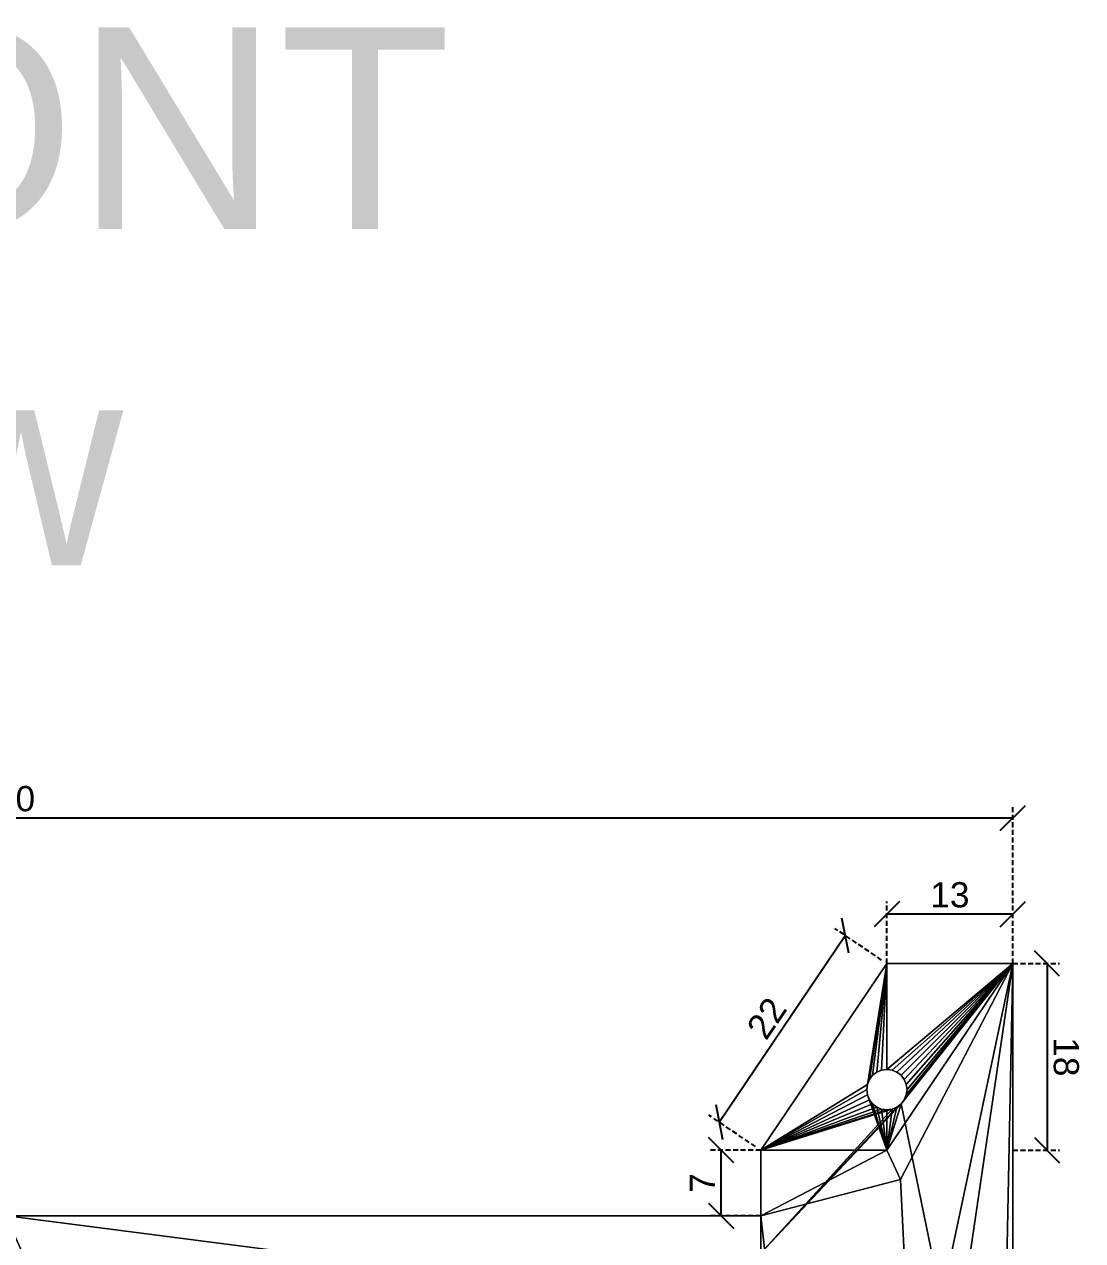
# Model space of a CAD drawing. Header units: millimetres. Extents: x -38752 to -34801, y 260924 to 263752.
# Drawn here: x -38123.8 to -38018.9, y 262141.3 to 262261.9 of the extents above; entities that cross this region are included whole.
import ezdxf

# ---------------------------------------------------------------- set-up
doc = ezdxf.new("R2010")
doc.units = ezdxf.units.MM
doc.linetypes.add('DASHED', pattern=[0.75, 0.5, -0.25])
doc.layers.get('0').update_dxf_attribs({"lineweight": 9})
doc.layers.add('0.05', color=2, linetype='Continuous', lineweight=5)
doc.layers.add('0.09', color=1, linetype='Continuous', lineweight=9)
doc.styles.get("Standard").update_dxf_attribs({"font": 'arial.ttf'})
doc.dimstyles.new('Annotative', dxfattribs={"dimscale": 0, "dimtxt": 2.5, "dimasz": 2.5, "dimexe": 1.25, "dimexo": 0.625, "dimtad": 1, "dimdec": 0, "dimtxsty": 'Standard', "dimblk": 'OBLIQUE', "dimcen": 2.5, "dimclrd": 256, "dimclre": 7, "dimadec": 0, "dimazin": 0, "dimtfac": 1, "dimtdec": 0, "dimtmove": 0, "dimatfit": 3, "dimfxl": 1, "dimarcsym": 0})

# ---------------------------------------------------------------- blocks, each defined once
blk = doc.blocks.new('_Oblique')
at = {"color": 0, "linetype": 'ByBlock', "lineweight": -2}
blk.add_line((-0.5, -0.5), (0.5, 0.5), dxfattribs=at)
blk = doc.blocks.new('*D25')
at = {"layer": '0.05', "color": 7, "linetype": 'DASHED', "lineweight": -2, "transparency": 16777216}
for p, q in [((-38038.27, 262168.76), (-38038.27, 262174.9)), ((-38025.77, 262168.76), (-38025.77, 262174.9))]:
    blk.add_line(p, q, dxfattribs=at)
at = {"layer": '0.05', "lineweight": -2, "transparency": 16777216}
blk.add_line((-38025.77, 262173.65), (-38038.27, 262173.65), dxfattribs=at)
at = {"layer": 'Defpoints', "color": 0, "transparency": 16777216}
for p in [(-38038.27, 262173.65), (-38038.27, 262168.76), (-38025.77, 262168.76, 5)]:
    blk.add_point(p, dxfattribs=at)
at = {"layer": '0.05', "lineweight": -2, "transparency": 16777216, "xscale": 2.5, "yscale": 2.5, "zscale": 2.5, "rotation": 180}
blk.add_blockref('_Oblique', (-38038.27, 262173.65), dxfattribs=at)
at = {"layer": '0.05', "lineweight": -2, "transparency": 16777216, "xscale": 2.5, "yscale": 2.5, "zscale": 2.5}
blk.add_blockref('_Oblique', (-38025.77, 262173.65), dxfattribs=at)
at = {"layer": '0.05', "color": 0, "transparency": 16777216, "insert": (-38032.02, 262175.56), "char_height": 2.5, "attachment_point": 5}
blk.add_mtext('13', dxfattribs=at)
blk = doc.blocks.new('*D27')
at = {"layer": '0.05', "color": 7, "linetype": 'DASHED', "lineweight": -2, "transparency": 16777216}
for p, q in [((-38038.79, 262169.11), (-38043.42, 262172.24)), ((-38051.29, 262150.61), (-38055.92, 262153.74))]:
    blk.add_line(p, q, dxfattribs=at)
at = {"layer": '0.05', "lineweight": -2, "transparency": 16777216}
blk.add_line((-38054.89, 262153.04), (-38042.39, 262171.54), dxfattribs=at)
at = {"layer": 'Defpoints', "color": 0, "transparency": 16777216}
for p in [(-38042.39, 262171.54), (-38038.27, 262168.76), (-38050.77, 262150.26)]:
    blk.add_point(p, dxfattribs=at)
at = {"layer": '0.05', "lineweight": -2, "transparency": 16777216, "xscale": 2.5, "yscale": 2.5, "zscale": 2.5}
for p, rotation in [((-38042.39, 262171.54), 55.95406264339833), ((-38054.89, 262153.04), 235.9540626433983)]:
    blk.add_blockref('_Oblique', p, dxfattribs=dict(at, rotation=rotation))
at = {"layer": '0.05', "color": 0, "transparency": 16777216, "insert": (-38050.19, 262163.35), "char_height": 2.5, "attachment_point": 5, "rotation": 55.9541}
blk.add_mtext('22', dxfattribs=at)
blk = doc.blocks.new('*D29')
at = {"layer": '0.05', "color": 7, "linetype": 'DASHED', "lineweight": -2, "transparency": 16777216}
for p, q in [((-38050.77, 262150.26), (-38055.94, 262150.26)), ((-38050.77, 262143.76), (-38055.94, 262143.76))]:
    blk.add_line(p, q, dxfattribs=at)
at = {"layer": '0.05', "lineweight": -2, "transparency": 16777216}
blk.add_line((-38054.69, 262143.76), (-38054.69, 262150.26), dxfattribs=at)
at = {"layer": 'Defpoints', "color": 0, "transparency": 16777216}
for p in [(-38054.69, 262150.26), (-38050.77, 262150.26, 5), (-38050.77, 262143.76)]:
    blk.add_point(p, dxfattribs=at)
at = {"layer": '0.05', "lineweight": -2, "transparency": 16777216, "xscale": 2.5, "yscale": 2.5, "zscale": 2.5}
for p, rotation in [((-38054.69, 262150.26), 90), ((-38054.69, 262143.76), 270)]:
    blk.add_blockref('_Oblique', p, dxfattribs=dict(at, rotation=rotation))
at = {"layer": '0.05', "color": 0, "transparency": 16777216, "insert": (-38056.56, 262147.01), "char_height": 2.5, "attachment_point": 5, "rotation": 90}
blk.add_mtext('7', dxfattribs=at)
blk = doc.blocks.new('*D31')
at = {"layer": '0.05', "color": 7, "linetype": 'DASHED', "lineweight": -2, "transparency": 16777216}
for p, q in [((-38025.77, 262168.76), (-38021.14, 262168.76)), ((-38025.77, 262150.26), (-38021.14, 262150.26))]:
    blk.add_line(p, q, dxfattribs=at)
at = {"layer": '0.05', "lineweight": -2, "transparency": 16777216}
blk.add_line((-38022.39, 262168.76), (-38022.39, 262150.26), dxfattribs=at)
at = {"layer": 'Defpoints', "color": 0, "transparency": 16777216}
for p in [(-38025.77, 262168.76, 5), (-38025.77, 262150.26, 5), (-38022.39, 262150.26)]:
    blk.add_point(p, dxfattribs=at)
at = {"layer": '0.05', "lineweight": -2, "transparency": 16777216, "xscale": 2.5, "yscale": 2.5, "zscale": 2.5}
for p, rotation in [((-38022.39, 262168.76), 90), ((-38022.39, 262150.26), 270)]:
    blk.add_blockref('_Oblique', p, dxfattribs=dict(at, rotation=rotation))
at = {"layer": '0.05', "color": 0, "transparency": 16777216, "insert": (-38020.49, 262159.51), "char_height": 2.5, "attachment_point": 5, "rotation": 270}
blk.add_mtext('18', dxfattribs=at)
blk = doc.blocks.new('*D33')
at = {"layer": '0.05', "color": 7, "linetype": 'DASHED', "lineweight": -2, "transparency": 16777216}
for p, q in [((-38225.48, 262168.76), (-38225.48, 262184.44)), ((-38025.77, 262168.76), (-38025.77, 262184.44))]:
    blk.add_line(p, q, dxfattribs=at)
at = {"layer": '0.05', "lineweight": -2, "transparency": 16777216}
blk.add_line((-38225.48, 262183.19), (-38025.77, 262183.19), dxfattribs=at)
at = {"layer": 'Defpoints', "color": 0, "transparency": 16777216}
for p in [(-38025.77, 262183.19), (-38225.48, 262168.76), (-38025.77, 262168.76, 5)]:
    blk.add_point(p, dxfattribs=at)
at = {"layer": '0.05', "lineweight": -2, "transparency": 16777216, "xscale": 2.5, "yscale": 2.5, "zscale": 2.5, "rotation": 180}
blk.add_blockref('_Oblique', (-38225.48, 262183.19), dxfattribs=at)
at = {"layer": '0.05', "lineweight": -2, "transparency": 16777216, "xscale": 2.5, "yscale": 2.5, "zscale": 2.5}
blk.add_blockref('_Oblique', (-38025.77, 262183.19), dxfattribs=at)
at = {"layer": '0.05', "color": 0, "transparency": 16777216, "insert": (-38125.63, 262185.09), "char_height": 2.5, "attachment_point": 5}
blk.add_mtext('200', dxfattribs=at)

msp = doc.modelspace()

# ---------------------------------------------------------------- linework, layer by layer
at = {"extrusion": (2.49184e-13, 1, -4.44089e-16)}
for p, q in [((-38050.77, 262150.26, 5), (-38038.27, 262168.76, 5)), ((-38050.77, 262150.26), (-38038.27, 262168.76)), ((-38025.77, 262168.76, 5), (-38038.27, 262168.76, 5)), ((-38025.77, 262168.76), (-38038.27, 262168.76)), ((-38038.27, 262168.76, 5), (-38038.27, 262168.76)), ((-38038.27, 262150.26, 5), (-38025.77, 262168.76, 5)), ((-38036.92, 262147.36, 16.15), (-38025.77, 262168.76, 5)), ((-38025.77, 262168.76, 5), (-38025.77, 261920.78, 5)), ((-38025.77, 262168.76), (-38025.77, 261920.78)), ((-38025.77, 262168.76, 5), (-38025.77, 262168.76)), ((-38040, 262157.26, 5), (-38040, 262157.26)), ((-38039.68, 262157.68, 5), (-38039.68, 262157.68)), ((-38039.27, 262158, 5), (-38039.27, 262158)), ((-38038.79, 262158.2, 5), (-38038.79, 262158.2)), ((-38038.27, 262158.26, 5), (-38038.27, 262158.26)), ((-38037.75, 262158.2, 5), (-38037.75, 262158.2)), ((-38037.27, 262158, 5), (-38037.27, 262158)), ((-38036.86, 262157.68, 5), (-38036.86, 262157.68)), ((-38036.54, 262157.26, 5), (-38036.54, 262157.26)), ((-38040.27, 262156.26, 5), (-38040.27, 262156.26)), ((-38040.2, 262156.78, 5), (-38040.2, 262156.78)), ((-38036.34, 262156.78, 5), (-38036.34, 262156.78)), ((-38036.27, 262156.26, 5), (-38036.27, 262156.26)), ((-38040.2, 262155.75, 5), (-38040.2, 262155.75)), ((-38040, 262155.26, 5), (-38040, 262155.26)), ((-38039.68, 262154.85, 5), (-38039.68, 262154.85)), ((-38036.86, 262154.85, 5), (-38036.86, 262154.85)), ((-38036.54, 262155.26, 5), (-38036.54, 262155.26)), ((-38036.34, 262155.75, 5), (-38036.34, 262155.75)), ((-38039.27, 262154.53, 5), (-38039.27, 262154.53)), ((-38038.79, 262154.33, 5), (-38038.79, 262154.33)), ((-38038.27, 262154.26, 5), (-38038.27, 262154.26)), ((-38037.75, 262154.33, 5), (-38037.75, 262154.33)), ((-38037.27, 262154.53, 5), (-38037.27, 262154.53)), ((-38050.77, 262150.26, 5), (-38050.77, 262150.26)), ((-38050.77, 262150.26), (-38050.77, 262140.06)), ((-38050.77, 262150.26, 5), (-38050.77, 262143.76, 30)), ((-38038.27, 262150.26, 5), (-38050.77, 262150.26, 5)), ((-38036.92, 262147.36, 16.15), (-38038.27, 262150.26, 5)), ((-38050.77, 262143.76, 30), (-38036.92, 262147.36, 16.15)), ((-38125.63, 262143.76, 104.86), (-38122.09, 262143.76, 101.32)), ((-38125.49, 262143.76, 97.65), (-38050.77, 262143.76, 22.93)), ((-38122.09, 262143.76, 101.32), (-38052.18, 262143.76, 31.41)), ((-38052.18, 262143.76, 31.41), (-38050.77, 262143.76, 30)), ((-38050.77, 262143.76, 22.93), (-38050.77, 262134.1, 22.93)), ((-38050.77, 262143.76, 22.93), (-38050.77, 262143.76, 30))]:
    msp.add_line(p, q, dxfattribs=at)
for points in [[(-38040.27, 262156.26, 5), (-38040.2, 262156.78, 5), (-38040, 262157.26, 5), (-38039.68, 262157.68, 5), (-38039.27, 262158, 5), (-38038.79, 262158.2, 5), (-38038.27, 262158.26, 5), (-38037.75, 262158.2, 5), (-38037.27, 262158, 5), (-38036.86, 262157.68, 5), (-38036.54, 262157.26, 5), (-38036.34, 262156.78, 5), (-38036.27, 262156.26, 5), (-38036.34, 262155.75, 5), (-38036.54, 262155.26, 5), (-38036.86, 262154.85, 5), (-38037.27, 262154.53, 5), (-38037.75, 262154.33, 5), (-38038.27, 262154.26, 5), (-38038.79, 262154.33, 5), (-38039.27, 262154.53, 5), (-38039.68, 262154.85, 5), (-38040, 262155.26, 5), (-38040.2, 262155.75, 5), (-38040.27, 262156.26, 5)], [(-38039.68, 262157.68, 0), (-38039.27, 262158, 0), (-38038.79, 262158.2, 0), (-38038.27, 262158.26, 0), (-38037.75, 262158.2, 0), (-38037.27, 262158, 0), (-38036.86, 262157.68, 0), (-38036.54, 262157.26, 0), (-38036.34, 262156.78, 0), (-38036.27, 262156.26, 0), (-38036.34, 262155.75, 0), (-38036.54, 262155.26, 0), (-38036.86, 262154.85, 0), (-38037.27, 262154.53, 0), (-38037.75, 262154.33, 0), (-38038.27, 262154.26, 0), (-38038.79, 262154.33, 0), (-38039.27, 262154.53, 0), (-38039.68, 262154.85, 0), (-38040, 262155.26, 0), (-38040.2, 262155.75, 0), (-38040.27, 262156.26, 0), (-38040.2, 262156.78, 0), (-38040, 262157.26, 0), (-38039.68, 262157.68, 0)]]:
    msp.add_polyline3d(points)

# ---------------------------------------------------------------- texts
at = {"layer": '0.05', "insert": (-38177.69, 262261.57), "char_height": 20, "attachment_point": 1}
msp.add_mtext_dynamic_manual_height_columns('FRONT\\P view', width=276.2925, gutter_width=12.5, heights=[0], dxfattribs=at)

# ---------------------------------------------------------------- dimensions: what is measured, and where the dimension line sits
at = {"layer": '0.05'}
for base, p1, p2, picture, middle in [((-38025.77, 262183.19), (-38225.48, 262168.76), (-38025.77, 262168.76, 5), '*D33', (-38125.63, 262185.09)), ((-38038.27029447, 262173.65283197), (-38025.77029447, 262168.76435051, 5), (-38038.27029447, 262168.76435051), '*D25', (-38032.02029447, 262175.5551171))]:
    dim = msp.add_linear_dim(base=base, p1=p1, p2=p2, dimstyle='Annotative', override={"dimexo": 0, "dimdle": 0, "dimse1": 0, "dimse2": 0}, dxfattribs=at)
    dim.commit()
    dim.dimension.update_dxf_attribs({"geometry": picture, "text_midpoint": middle})
dim = msp.add_aligned_dim(p1=(-38050.77, 262150.26), p2=(-38038.27, 262168.76), distance=4.97, dimstyle='Annotative', dxfattribs=at)
dim.commit()
dim.dimension.update_dxf_attribs({"geometry": '*D27', "text_midpoint": (-38050.19, 262163.35)})
for base, p1, p2, override, picture, middle in [((-38022.39490574, 262150.26435051), (-38025.77029447, 262168.76435051, 5), (-38025.77029447, 262150.26435051, 5), {"dimexo": 0, "dimtad": 2, "dimdle": 0, "dimse1": 0, "dimse2": 0}, '*D31', (-38020.49347327, 262159.51435051)), ((-38054.68544855, 262150.26435051), (-38050.77029447, 262143.76435051), (-38050.77029447, 262150.26435051, 5), {"dimexo": 0, "dimdle": 0, "dimse1": 0, "dimse2": 0}, '*D29', (-38056.56044855, 262147.01435051))]:
    dim = msp.add_linear_dim(base=base, p1=p1, p2=p2, angle=90, dimstyle='Annotative', override=override, dxfattribs=at)
    dim.commit()
    dim.dimension.update_dxf_attribs({"geometry": picture, "text_midpoint": middle})

# ---------------------------------------------------------------- meshes
at = {"layer": '0.09'}
mesh = msp.add_polyface(dxfattribs=at)
corners = [(-38052.18, 262143.76, 31.41), (-38050.77, 262143.76, 30), (-38122.09, 262143.76, 101.32), (-38125.63, 261893.78, 104.86), (-38025.77, 261920.78, 5), (-38025.77, 261893.78, 5), (-38125.63, 262143.76, 104.86), (-38036.92, 262147.36, 16.15), (-38025.77, 262168.76, 5)]
mesh.append_faces([[corners[k] for k in face] for face in [(3, 4, 5), (4, 7, 8)]], dxfattribs={"vtx0": -1})
mesh.append_faces([[corners[k] for k in face] for face in [(4, 6, 1)]], dxfattribs={"vtx0": -1, "vtx1": -1, "vtx2": -1})
mesh.append_faces([[corners[k] for k in face] for face in [(4, 3, 6), (4, 1, 7), (1, 6, 2)]], dxfattribs={"vtx0": -1, "vtx2": -1})
mesh.append_faces([[corners[k] for k in face] for face in [(0, 1, 2)]], dxfattribs={"vtx1": -1})
mesh = msp.add_polyface(dxfattribs=at)
corners = [(-38025.77, 262168.76), (-38030.77, 261920.78), (-38025.77, 261920.78), (-38030.77, 262134.86), (-38032.84, 262135.4), (-38036.86, 262154.85), (-38050.77, 262140.06), (-38037.27, 262154.53), (-38037.75, 262154.33), (-38050.77, 262150.26), (-38038.27, 262154.26), (-38036.54, 262155.26), (-38036.34, 262155.75), (-38036.27, 262156.26), (-38036.34, 262156.78), (-38036.54, 262157.26), (-38036.86, 262157.68), (-38037.27, 262158), (-38037.75, 262158.2), (-38038.27, 262158.26), (-38040.2, 262156.78), (-38038.27, 262168.76), (-38040.27, 262156.26), (-38040.2, 262155.75), (-38040, 262155.26), (-38039.68, 262154.85), (-38039.27, 262154.53), (-38038.79, 262154.33), (-38040, 262157.26), (-38039.68, 262157.68), (-38039.27, 262158), (-38038.79, 262158.2)]
mesh.append_faces([[corners[k] for k in face] for face in [(0, 1, 2)]], dxfattribs={"vtx0": -1})
mesh.append_faces([[corners[k] for k in face] for face in [(1, 0, 3), (3, 0, 4), (4, 5, 6), (6, 8, 9), (5, 0, 11), (11, 0, 12), (12, 0, 13), (13, 0, 14), (14, 0, 15), (15, 0, 16), (16, 0, 17), (17, 0, 18), (18, 0, 19), (9, 20, 21), (20, 9, 22), (22, 9, 23), (23, 9, 24), (24, 9, 25), (25, 9, 26), (26, 9, 27), (27, 9, 10), (21, 19, 0)]], dxfattribs={"vtx0": -1, "vtx1": -1})
mesh.append_faces([[corners[k] for k in face] for face in [(4, 0, 5)]], dxfattribs={"vtx0": -1, "vtx1": -1, "vtx2": -1})
mesh.append_faces([[corners[k] for k in face] for face in [(6, 5, 7), (6, 7, 8), (9, 8, 10), (21, 20, 28), (21, 28, 29), (21, 29, 30), (21, 30, 31), (21, 31, 19)]], dxfattribs={"vtx0": -1, "vtx2": -1})
mesh = msp.add_polyface(dxfattribs=at)
corners = [(-38050.77, 262150.26), (-38038.27, 262168.76, 5), (-38050.77, 262150.26, 5), (-38038.27, 262168.76)]
mesh.append_faces([[corners[k] for k in face] for face in [(0, 1, 2), (1, 0, 3)]], dxfattribs={"vtx0": -1})
mesh = msp.add_polyface(dxfattribs=at)
corners = [(-38050.77, 262150.26, 5), (-38040.2, 262155.75, 5), (-38038.27, 262150.26, 5), (-38040.27, 262156.26, 5), (-38040.2, 262156.78, 5), (-38038.27, 262168.76, 5), (-38040, 262155.26, 5), (-38039.68, 262154.85, 5), (-38039.27, 262154.53, 5), (-38038.79, 262154.33, 5), (-38038.27, 262154.26, 5), (-38040, 262157.26, 5), (-38039.68, 262157.68, 5), (-38039.27, 262158, 5), (-38038.79, 262158.2, 5), (-38038.27, 262158.26, 5), (-38025.77, 262168.76, 5), (-38036.86, 262154.85, 5), (-38037.27, 262154.53, 5), (-38037.75, 262154.33, 5), (-38036.54, 262155.26, 5), (-38036.34, 262155.75, 5), (-38036.27, 262156.26, 5), (-38036.34, 262156.78, 5), (-38036.54, 262157.26, 5), (-38036.86, 262157.68, 5), (-38037.27, 262158, 5), (-38037.75, 262158.2, 5)]
mesh.append_faces([[corners[k] for k in face] for face in [(0, 1, 2), (1, 0, 3), (3, 0, 4), (4, 5, 11), (11, 5, 12), (12, 5, 13), (13, 5, 14), (14, 5, 15), (2, 17, 16), (17, 2, 18), (18, 2, 19), (19, 2, 10)]], dxfattribs={"vtx0": -1, "vtx1": -1})
mesh.append_faces([[corners[k] for k in face] for face in [(4, 0, 5), (2, 1, 6), (2, 6, 7), (2, 7, 8), (2, 8, 9), (2, 9, 10), (15, 5, 16), (16, 17, 20), (16, 20, 21), (16, 21, 22), (16, 22, 23), (16, 23, 24), (16, 24, 25), (16, 25, 26), (16, 26, 27), (16, 27, 15)]], dxfattribs={"vtx0": -1, "vtx2": -1})
mesh = msp.add_polyface(dxfattribs=at)
corners = [(-38038.27, 262168.76, 5), (-38025.77, 262168.76), (-38025.77, 262168.76, 5), (-38038.27, 262168.76)]
mesh.append_faces([[corners[k] for k in face] for face in [(0, 1, 2), (1, 0, 3)]], dxfattribs={"vtx0": -1})
mesh = msp.add_polyface(dxfattribs=at)
corners = [(-38025.77, 262168.76, 5), (-38036.92, 262147.36, 16.15), (-38038.27, 262150.26, 5)]
mesh.append_faces([[corners[k] for k in face] for face in [(0, 1, 2)]])
mesh = msp.add_polyface(dxfattribs=at)
corners = [(-38025.77, 262168.76), (-38025.77, 261920.78, 5), (-38025.77, 262168.76, 5), (-38025.77, 261920.78)]
mesh.append_faces([[corners[k] for k in face] for face in [(0, 1, 2), (1, 0, 3)]], dxfattribs={"vtx0": -1})
mesh = msp.add_polyface(dxfattribs=at)
corners = [(-38040, 262157.26), (-38040.2, 262156.78, 5), (-38040, 262157.26, 5), (-38040.2, 262156.78)]
mesh.append_faces([[corners[k] for k in face] for face in [(0, 1, 2), (1, 0, 3)]], dxfattribs={"vtx0": -1})
mesh = msp.add_polyface(dxfattribs=at)
corners = [(-38039.68, 262157.68, 5), (-38040, 262157.26), (-38040, 262157.26, 5), (-38039.68, 262157.68)]
mesh.append_faces([[corners[k] for k in face] for face in [(0, 1, 2), (1, 0, 3)]], dxfattribs={"vtx0": -1})
mesh = msp.add_polyface(dxfattribs=at)
corners = [(-38039.68, 262157.68), (-38039.27, 262158, 5), (-38039.27, 262158), (-38039.68, 262157.68, 5)]
mesh.append_faces([[corners[k] for k in face] for face in [(0, 1, 2), (1, 0, 3)]], dxfattribs={"vtx0": -1})
mesh = msp.add_polyface(dxfattribs=at)
corners = [(-38038.79, 262158.2), (-38039.27, 262158, 5), (-38038.79, 262158.2, 5), (-38039.27, 262158)]
mesh.append_faces([[corners[k] for k in face] for face in [(0, 1, 2), (1, 0, 3)]], dxfattribs={"vtx0": -1})
mesh = msp.add_polyface(dxfattribs=at)
corners = [(-38038.27, 262158.26), (-38038.79, 262158.2, 5), (-38038.27, 262158.26, 5), (-38038.79, 262158.2)]
mesh.append_faces([[corners[k] for k in face] for face in [(0, 1, 2), (1, 0, 3)]], dxfattribs={"vtx0": -1})
mesh = msp.add_polyface(dxfattribs=at)
corners = [(-38037.75, 262158.2), (-38038.27, 262158.26, 5), (-38037.75, 262158.2, 5), (-38038.27, 262158.26)]
mesh.append_faces([[corners[k] for k in face] for face in [(0, 1, 2), (1, 0, 3)]], dxfattribs={"vtx0": -1})
mesh = msp.add_polyface(dxfattribs=at)
corners = [(-38037.27, 262158), (-38037.75, 262158.2, 5), (-38037.27, 262158, 5), (-38037.75, 262158.2)]
mesh.append_faces([[corners[k] for k in face] for face in [(0, 1, 2), (1, 0, 3)]], dxfattribs={"vtx0": -1})
mesh = msp.add_polyface(dxfattribs=at)
corners = [(-38036.86, 262157.68), (-38037.27, 262158, 5), (-38036.86, 262157.68, 5), (-38037.27, 262158)]
mesh.append_faces([[corners[k] for k in face] for face in [(0, 1, 2), (1, 0, 3)]], dxfattribs={"vtx0": -1})
mesh = msp.add_polyface(dxfattribs=at)
corners = [(-38036.54, 262157.26), (-38036.86, 262157.68, 5), (-38036.54, 262157.26, 5), (-38036.86, 262157.68)]
mesh.append_faces([[corners[k] for k in face] for face in [(0, 1, 2), (1, 0, 3)]], dxfattribs={"vtx0": -1})
mesh = msp.add_polyface(dxfattribs=at)
corners = [(-38036.34, 262156.78), (-38036.54, 262157.26, 5), (-38036.34, 262156.78, 5), (-38036.54, 262157.26)]
mesh.append_faces([[corners[k] for k in face] for face in [(0, 1, 2), (1, 0, 3)]], dxfattribs={"vtx0": -1})
mesh = msp.add_polyface(dxfattribs=at)
corners = [(-38040.2, 262156.78), (-38040.27, 262156.26, 5), (-38040.2, 262156.78, 5), (-38040.27, 262156.26)]
mesh.append_faces([[corners[k] for k in face] for face in [(0, 1, 2), (1, 0, 3)]], dxfattribs={"vtx0": -1})
mesh = msp.add_polyface(dxfattribs=at)
corners = [(-38040.27, 262156.26, 5), (-38040.2, 262155.75), (-38040.2, 262155.75, 5), (-38040.27, 262156.26)]
mesh.append_faces([[corners[k] for k in face] for face in [(0, 1, 2), (1, 0, 3)]], dxfattribs={"vtx0": -1})
mesh = msp.add_polyface(dxfattribs=at)
corners = [(-38036.27, 262156.26), (-38036.34, 262156.78, 5), (-38036.27, 262156.26, 5), (-38036.34, 262156.78)]
mesh.append_faces([[corners[k] for k in face] for face in [(0, 1, 2), (1, 0, 3)]], dxfattribs={"vtx0": -1})
mesh = msp.add_polyface(dxfattribs=at)
corners = [(-38036.34, 262155.75, 5), (-38036.27, 262156.26), (-38036.27, 262156.26, 5), (-38036.34, 262155.75)]
mesh.append_faces([[corners[k] for k in face] for face in [(0, 1, 2), (1, 0, 3)]], dxfattribs={"vtx0": -1})
mesh = msp.add_polyface(dxfattribs=at)
corners = [(-38040.2, 262155.75, 5), (-38040, 262155.26), (-38040, 262155.26, 5), (-38040.2, 262155.75)]
mesh.append_faces([[corners[k] for k in face] for face in [(0, 1, 2), (1, 0, 3)]], dxfattribs={"vtx0": -1})
mesh = msp.add_polyface(dxfattribs=at)
corners = [(-38040, 262155.26), (-38039.68, 262154.85, 5), (-38040, 262155.26, 5), (-38039.68, 262154.85)]
mesh.append_faces([[corners[k] for k in face] for face in [(0, 1, 2), (1, 0, 3)]], dxfattribs={"vtx0": -1})
mesh = msp.add_polyface(dxfattribs=at)
corners = [(-38039.68, 262154.85, 5), (-38039.27, 262154.53), (-38039.27, 262154.53, 5), (-38039.68, 262154.85)]
mesh.append_faces([[corners[k] for k in face] for face in [(0, 1, 2), (1, 0, 3)]], dxfattribs={"vtx0": -1})
mesh = msp.add_polyface(dxfattribs=at)
corners = [(-38037.27, 262154.53, 5), (-38036.86, 262154.85), (-38036.86, 262154.85, 5), (-38037.27, 262154.53)]
mesh.append_faces([[corners[k] for k in face] for face in [(0, 1, 2), (1, 0, 3)]], dxfattribs={"vtx0": -1})
mesh = msp.add_polyface(dxfattribs=at)
corners = [(-38036.86, 262154.85), (-38036.54, 262155.26, 5), (-38036.86, 262154.85, 5), (-38036.54, 262155.26)]
mesh.append_faces([[corners[k] for k in face] for face in [(0, 1, 2), (1, 0, 3)]], dxfattribs={"vtx0": -1})
mesh = msp.add_polyface(dxfattribs=at)
corners = [(-38036.54, 262155.26), (-38036.34, 262155.75, 5), (-38036.54, 262155.26, 5), (-38036.34, 262155.75)]
mesh.append_faces([[corners[k] for k in face] for face in [(0, 1, 2), (1, 0, 3)]], dxfattribs={"vtx0": -1})
mesh = msp.add_polyface(dxfattribs=at)
corners = [(-38039.27, 262154.53, 5), (-38038.79, 262154.33), (-38038.79, 262154.33, 5), (-38039.27, 262154.53)]
mesh.append_faces([[corners[k] for k in face] for face in [(0, 1, 2), (1, 0, 3)]], dxfattribs={"vtx0": -1})
mesh = msp.add_polyface(dxfattribs=at)
corners = [(-38038.79, 262154.33, 5), (-38038.27, 262154.26), (-38038.27, 262154.26, 5), (-38038.79, 262154.33)]
mesh.append_faces([[corners[k] for k in face] for face in [(0, 1, 2), (1, 0, 3)]], dxfattribs={"vtx0": -1})
mesh = msp.add_polyface(dxfattribs=at)
corners = [(-38038.27, 262154.26, 5), (-38037.75, 262154.33), (-38037.75, 262154.33, 5), (-38038.27, 262154.26)]
mesh.append_faces([[corners[k] for k in face] for face in [(0, 1, 2), (1, 0, 3)]], dxfattribs={"vtx0": -1})
mesh = msp.add_polyface(dxfattribs=at)
corners = [(-38037.75, 262154.33, 5), (-38037.27, 262154.53), (-38037.27, 262154.53, 5), (-38037.75, 262154.33)]
mesh.append_faces([[corners[k] for k in face] for face in [(0, 1, 2), (1, 0, 3)]], dxfattribs={"vtx0": -1})
mesh = msp.add_polyface(dxfattribs=at)
corners = [(-38050.77, 262143.76, 22.93), (-38050.77, 262150.26, 5), (-38050.77, 262143.76, 30), (-38050.77, 262134.1, 22.93), (-38050.77, 262140.06), (-38050.77, 262150.26)]
mesh.append_faces([[corners[k] for k in face] for face in [(0, 1, 2), (1, 4, 5)]], dxfattribs={"vtx0": -1})
mesh.append_faces([[corners[k] for k in face] for face in [(1, 0, 3), (1, 3, 4)]], dxfattribs={"vtx0": -1, "vtx2": -1})
mesh = msp.add_polyface(dxfattribs=at)
corners = [(-38050.77, 262143.76, 30), (-38038.27, 262150.26, 5), (-38036.92, 262147.36, 16.15), (-38050.77, 262150.26, 5)]
mesh.append_faces([[corners[k] for k in face] for face in [(0, 1, 2), (1, 0, 3)]], dxfattribs={"vtx0": -1})
mesh = msp.add_polyface(dxfattribs=at)
corners = [(-38050.77, 262143.76, 30), (-38125.49, 262143.76, 97.65), (-38050.77, 262143.76, 22.93), (-38052.18, 262143.76, 31.41), (-38122.09, 262143.76, 101.32), (-38125.63, 262143.76, 104.86), (-38200.48, 262143.76, 22.65), (-38225.48, 262143.76, 5), (-38218.14, 262143.76, 5), (-38218.14, 262143.76, 4), (-38225.48, 262143.76, 4)]
mesh.append_faces([[corners[k] for k in face] for face in [(0, 1, 2), (9, 7, 10)]], dxfattribs={"vtx0": -1})
mesh.append_faces([[corners[k] for k in face] for face in [(1, 5, 6), (6, 7, 8), (8, 7, 9)]], dxfattribs={"vtx0": -1, "vtx1": -1})
mesh.append_faces([[corners[k] for k in face] for face in [(1, 0, 3), (1, 3, 4), (1, 4, 5), (6, 5, 7)]], dxfattribs={"vtx0": -1, "vtx2": -1})
mesh = msp.add_polyface(dxfattribs=at)
corners = [(-38032.84, 261920.78, 5), (-38054.8, 261893.78, 26.96), (-38032.84, 261893.78, 5), (-38054.8, 261900.78, 26.96), (-38123.46, 261900.78, 95.61), (-38123.46, 261893.78, 95.61), (-38127.7, 262132.7, 99.86), (-38127.7, 261893.78, 99.86), (-38030.77, 261920.78, 2.93), (-38030.77, 262134.1, 2.93), (-38050.77, 262134.1, 22.93), (-38125.49, 262143.76, 97.65), (-38050.77, 262143.76, 22.93)]
mesh.append_faces([[corners[k] for k in face] for face in [(0, 1, 2), (5, 6, 7), (11, 10, 12)]], dxfattribs={"vtx0": -1})
mesh.append_faces([[corners[k] for k in face] for face in [(1, 0, 3), (3, 0, 4)]], dxfattribs={"vtx0": -1, "vtx1": -1})
mesh.append_faces([[corners[k] for k in face] for face in [(6, 4, 0)]], dxfattribs={"vtx0": -1, "vtx1": -1, "vtx2": -1})
mesh.append_faces([[corners[k] for k in face] for face in [(6, 5, 4), (6, 0, 8), (6, 8, 9), (6, 9, 10), (10, 11, 6)]], dxfattribs={"vtx0": -1, "vtx2": -1})

doc.saveas('drawing.dxf')
